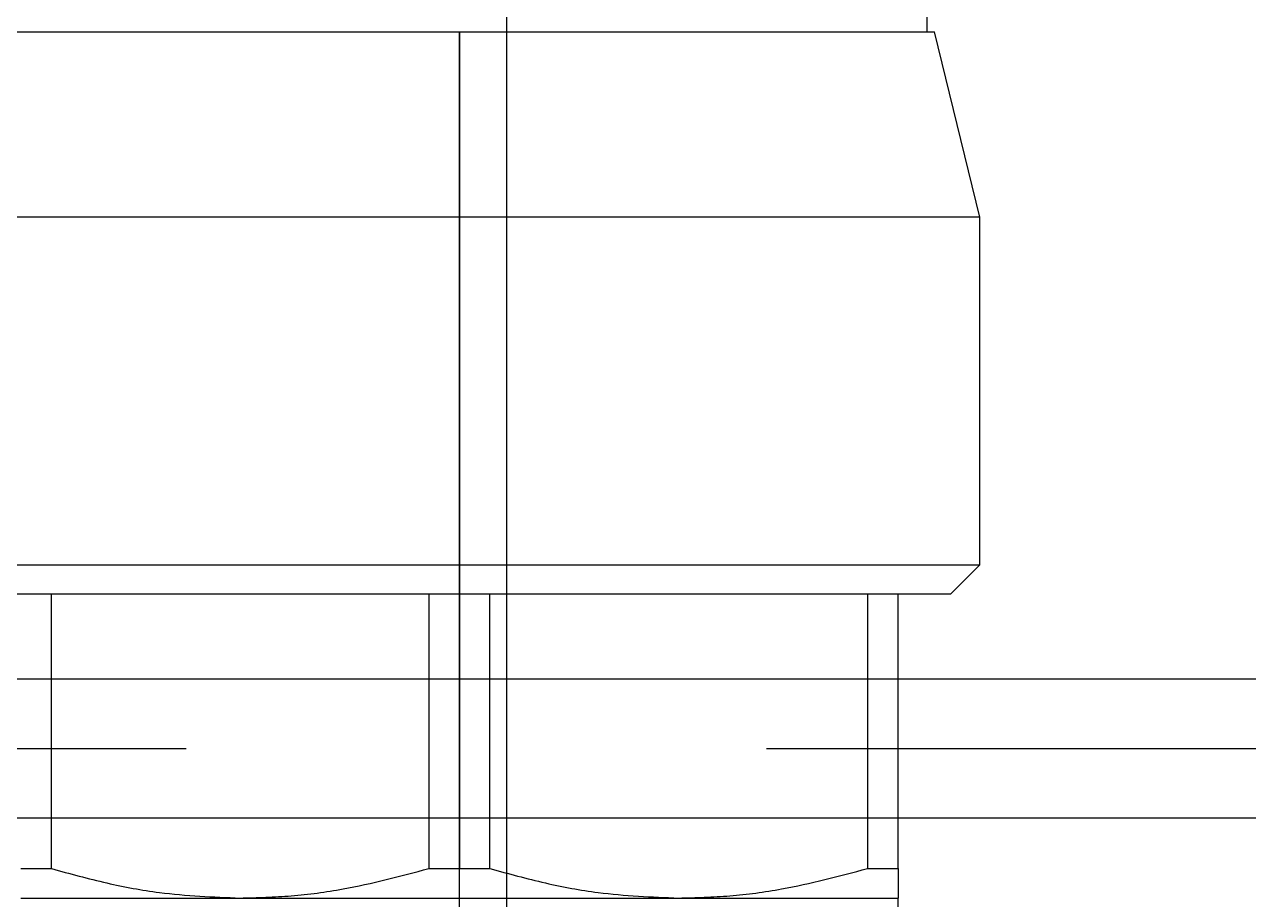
# Model space of a CAD drawing. Header units: metres. Extents: x 0 to 21025, y 0 to 14850.
# Drawn here: x 6204.1 to 6287.9, y 13271.6 to 13331.5 of the extents above; entities that cross this region are included whole.
import ezdxf

# ---------------------------------------------------------------- set-up
doc = ezdxf.new("R2010")
doc.units = ezdxf.units.M
doc.header["$LTSCALE"] = 25
doc.linetypes.add('CENTER2', pattern=[28.575, 19.05, -3.175, 3.175, -3.175])
doc.linetypes.add('HIDDEN2', pattern=[4.7625, 3.175, -1.5875])
for name, color, linetype in [('SC1', 7, 'CENTER2'), ('SL4', 4, 'Continuous'), ('ST1', 7, 'HIDDEN2')]:
    doc.layers.add(name, color=color, linetype=linetype)

msp = doc.modelspace()

# ---------------------------------------------------------------- linework, layer by layer
at = {"layer": 'SC1'}
msp.add_line((6237.129, 13167.984), (6237.129, 13489.484), dxfattribs=at)
at = {"layer": 'SL4'}
for p, q in [((6265.892, 13330.984), (6265.892, 13358.984)), ((6201.392, 13330.984), (6233.892, 13330.984)), ((6233.892, 13318.284), (6233.892, 13330.984)), ((6233.892, 13330.984), (6266.392, 13330.984)), ((6269.492, 13318.284), (6266.392, 13330.984)), ((6233.892, 13318.284), (6198.292, 13318.284)), ((6233.892, 13318.284), (6233.892, 13294.484)), ((6269.492, 13318.284), (6233.892, 13318.284)), ((6269.492, 13294.484), (6269.492, 13318.284)), ((6198.292, 13294.484), (6233.892, 13294.484)), ((6233.892, 13294.484), (6233.892, 13292.484)), ((6233.892, 13294.484), (6269.492, 13294.484)), ((6267.492, 13292.484), (6269.492, 13294.484)), ((6233.892, 13292.484), (6200.292, 13292.484)), ((6205.981, 13286.681), (6205.981, 13292.484)), ((6231.802, 13292.484), (6231.802, 13286.681)), ((6267.492, 13292.484), (6233.892, 13292.484)), ((6233.892, 13286.681), (6233.892, 13292.484)), ((6235.981, 13286.681), (6235.981, 13292.484)), ((6261.802, 13292.484), (6261.802, 13286.681)), ((6263.892, 13286.681), (6263.892, 13292.484)), ((5540.514, 13286.681), (6485.517, 13286.681)), ((6490.514, 13277.156), (5540.514, 13277.156))]:
    msp.add_line(p, q, dxfattribs=at)
at = {"layer": 'ST1'}
for p, q in [((6233.892, 13330.984), (6233.892, 13318.284)), ((6233.892, 13294.484), (6233.892, 13318.284)), ((6233.892, 13292.484), (6233.892, 13294.484)), ((6233.892, 13292.484), (6233.892, 13273.704)), ((6205.981, 13273.704), (6205.981, 13286.681)), ((6231.802, 13286.681), (6231.802, 13273.704)), ((6233.892, 13273.704), (6233.892, 13286.681)), ((6235.981, 13273.704), (6235.981, 13286.681)), ((6261.802, 13286.681), (6261.802, 13273.704)), ((6263.892, 13273.704), (6263.892, 13286.681)), ((5540.514, 13281.919), (6540.514, 13281.919)), ((6540.514, 13277.156), (5540.514, 13277.156)), ((6203.892, 13273.704), (6205.981, 13273.704)), ((6231.802, 13273.704), (6233.892, 13273.704)), ((6233.892, 13271.684), (6233.892, 13273.704)), ((6233.892, 13273.704), (6235.981, 13273.704)), ((6261.802, 13273.704), (6263.892, 13273.704)), ((6203.892, 13271.684), (6218.892, 13271.684)), ((6218.892, 13271.684), (6233.892, 13271.684)), ((6233.892, 13271.684), (6248.892, 13271.684)), ((6233.892, 13268.684), (6233.892, 13271.684)), ((6248.892, 13271.684), (6263.892, 13271.684)), ((6263.892, 13268.684), (6263.892, 13271.684))]:
    msp.add_line(p, q, dxfattribs=at)
for points, knots in [([(6205.981, 13273.704), (6207.242, 13273.357), (6209.685, 13272.684), (6213.991, 13271.886), (6217.05, 13271.76), (6218.892, 13271.684)], [0, 0, 0, 0, 0.297736, 0.577022, 1, 1, 1, 1]), ([(6218.892, 13271.684), (6220.06, 13271.715), (6222.416, 13271.779), (6226.748, 13272.361), (6229.854, 13273.187), (6231.802, 13273.704)], [0, 0, 0, 0, 0.268328, 0.541138, 1, 1, 1, 1]), ([(6235.981, 13273.704), (6237.242, 13273.357), (6239.685, 13272.684), (6243.991, 13271.886), (6247.05, 13271.76), (6248.892, 13271.684)], [0, 0, 0, 0, 0.297736, 0.577022, 1, 1, 1, 1]), ([(6248.892, 13271.684), (6250.06, 13271.715), (6252.416, 13271.779), (6256.748, 13272.361), (6259.854, 13273.187), (6261.802, 13273.704)], [0, 0, 0, 0, 0.2683282, 0.5411378, 1, 1, 1, 1]), ([(6263.892, 13273.704), (6263.892, 13273.357), (6263.892, 13272.684), (6263.892, 13271.886), (6263.892, 13271.76), (6263.892, 13271.684)], [0, 0, 0, 0, 0.297736, 0.577022, 1, 1, 1, 1])]:
    msp.add_open_spline(points, degree=3, knots=knots, dxfattribs=at)

doc.saveas('drawing.dxf')
